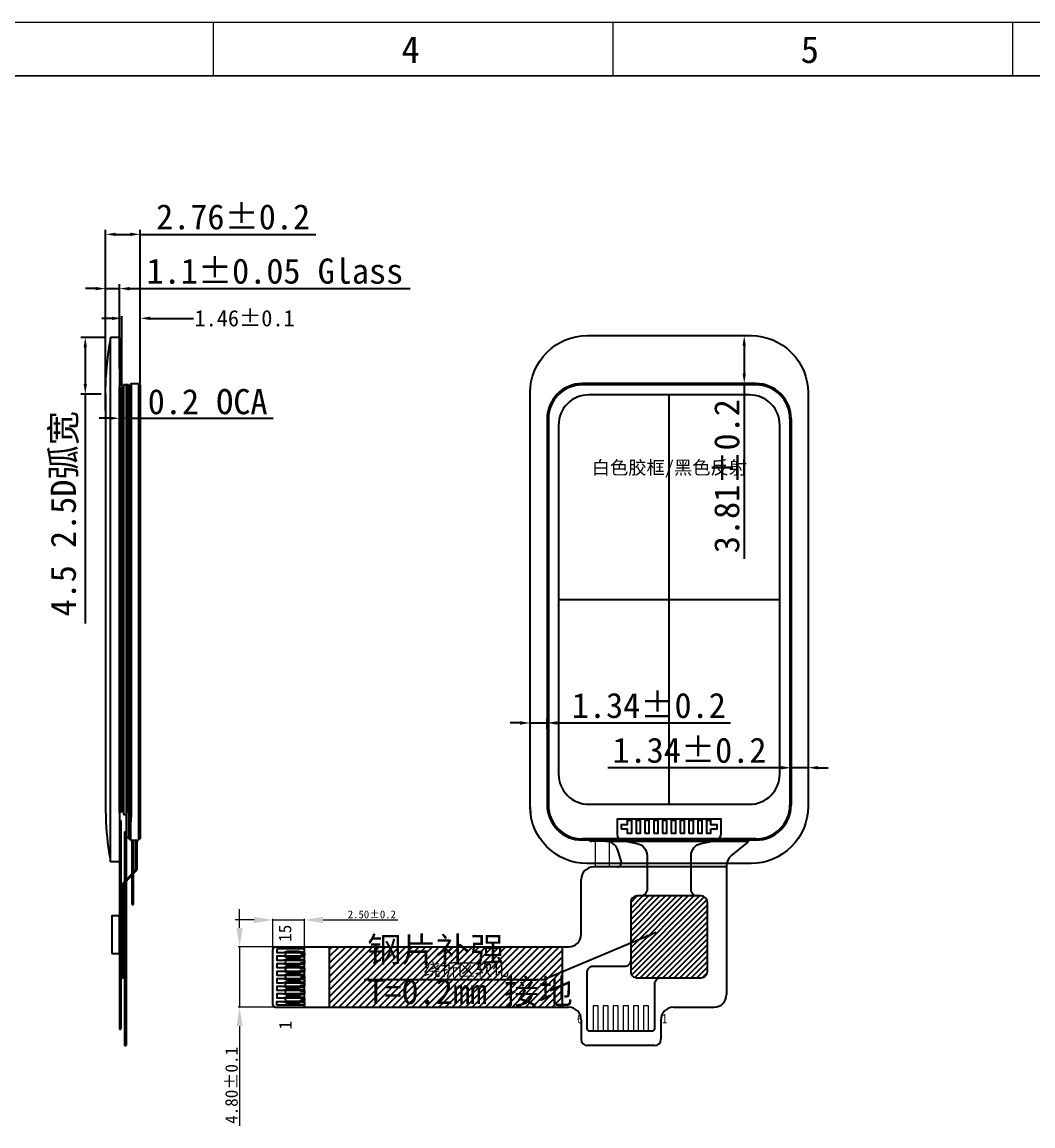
# Model space of a CAD drawing. Header units: inches. Extents: x 153 to 1143, y -4327 to -277.
# Drawn here: x 969.2 to 1049.5, y -364.8 to -277 of the extents above; entities that cross this region are included whole.
import ezdxf

# ---------------------------------------------------------------- set-up
doc = ezdxf.new("R2010")
doc.units = ezdxf.units.IN
doc.header["$MEASUREMENT"] = 0
for name, color, linetype, lineweight in [('BLU', 2, 'Continuous', 5), ('CoverLens', 6, 'Continuous', 13), ('图框', 7, 'Continuous', 25)]:
    doc.layers.add(name, color=color, linetype=linetype, lineweight=lineweight)
for name, color, linetype in [('COVER LENS', 6, 'Continuous'), ('dim', 4, 'Continuous'), ('din', 6, 'Continuous'), ('FPC', 50, 'Continuous')]:
    doc.layers.add(name, color=color, linetype=linetype)
doc.styles.add('RD', font='ROMAND.shx', dxfattribs={"width": 0.8})
doc.styles.get("Standard").update_dxf_attribs({"font": 'txt', "bigfont": 'gbcbig.shx'})
doc.styles.add('宋体', font='SimSun.ttf')
doc.dimstyles.new('ISO-25$0', dxfattribs={"dimscale": 0.5, "dimtxt": 2, "dimasz": 3, "dimexe": 0.2, "dimexo": 0.1, "dimgap": 0.2, "dimtad": 1, "dimzin": 1, "dimdsep": 46, "dimtxsty": 'Standard', "dimcen": 2.5, "dimclrd": 3, "dimclre": 3, "dimclrt": 3, "dimadec": 0, "dimazin": 0, "dimtfac": 1, "dimtmove": 0, "dimatfit": 0, "dimfxl": 0.8, "dimlwd": 13, "dimlwe": 13, "dimarcsym": 0})
doc.dimstyles.get("Standard").update_dxf_attribs({"dimtxt": 0.18, "dimasz": 0.18, "dimexe": 0.18, "dimexo": 0.0625, "dimgap": 0.09, "dimtad": 0, "dimtih": 1, "dimtoh": 1, "dimdec": 4, "dimzin": 0, "dimdsep": 46, "dimtxsty": 'Standard', "dimcen": 0.09, "dimadec": 0, "dimazin": 0, "dimtfac": 1, "dimtdec": 4, "dimtofl": 0, "dimtmove": 0, "dimatfit": 3, "dimfxl": 1, "dimtolj": 1, "dimtzin": 0, "dimarcsym": 0})
doc.dimstyles.new('YH', dxfattribs={"dimtxt": 1.2, "dimasz": 0.8, "dimexe": 0.35, "dimexo": 0.35, "dimgap": 0.3, "dimtad": 1, "dimzin": 9, "dimdsep": 46, "dimtxsty": '宋体', "dimcen": 0, "dimazin": 2, "dimtfac": 1, "dimtmove": 0, "dimatfit": 3, "dimfxl": 1, "dimarcsym": 0})
pattern_1 = [(45, (-342.711534, -1038.217596), (-0.01767766953, 0.01767766953), []), (45, (-342.693856, -1038.217596), (-0.01767766953, 0.01767766953), [0.0125, -0.00625])]

# ---------------------------------------------------------------- blocks, each defined once
blk = doc.blocks.new('*D48')
at = {"color": 3, "lineweight": -2, "transparency": 16777216}
for p, q in [((976.315, -300.576), (975.515, -300.576)), ((977.115, -305.949), (977.115, -300.396)), ((978.575, -305.8), (978.575, -300.396)), ((979.375, -300.576), (982.792, -300.576))]:
    blk.add_line(p, q, dxfattribs=at)
at = {"color": 3, "transparency": 16777216}
for points in [[(976.315, -300.443), (976.315, -300.709), (977.115, -300.576)], [(979.375, -300.443), (979.375, -300.709), (978.575, -300.576)]]:
    blk.add_solid(points, dxfattribs=at)
at = {"layer": 'Defpoints', "color": 0, "transparency": 16777216}
for p in [(978.575, -300.576), (977.115, -306.012), (978.575, -305.863)]:
    blk.add_point(p, dxfattribs=at)
at = {"color": 3, "transparency": 16777216, "insert": (986.865, -300.576), "char_height": 1.3, "attachment_point": 5, "style": '宋体'}
blk.add_mtext('\\A1;1.46%%P0.1', dxfattribs=at)
blk = doc.blocks.new('A$C45091238')
at = {"color": 0}
for p, q in [((6.9, 0.1), (-6.9, 0.1)), ((-9.7, -2.7), (-9.7, -33.4)), ((9.7, -2.7), (9.7, -33.4)), ((6.9, -36.2), (-6.9, -36.2))]:
    blk.add_line(p, q, dxfattribs=at)
at = {"color": 251}
blk.add_line((6.9, -36.1), (-6.9, -36.1), dxfattribs=at)
at = {"color": 0}
for centre, start, end in [((-6.9, -2.7), 90, 180), ((6.9, -2.7), 0, 90), ((-6.9, -33.4), 180, 270), ((6.9, -33.4), 270, 0)]:
    blk.add_arc(centre, 2.8, start, end, dxfattribs=at)
at = {"color": 251}
blk.add_arc((-6.9, -33.4), 2.7, 180, 270, dxfattribs=at)
at = {"layer": 'dim', "color": 251}
for p, q in [((6.9, 0), (-6.9, 0)), ((-9.6, -2.7), (-9.6, -33.4)), ((9.6, -2.7), (9.6, -33.4))]:
    blk.add_line(p, q, dxfattribs=at)
for centre, start, end in [((-6.9, -2.7), 90, 180), ((6.9, -2.7), 0, 90), ((6.9, -33.4), 270, 0)]:
    blk.add_arc(centre, 2.7, start, end, dxfattribs=at)
at = {"layer": '图框', "color": 0, "style": '宋体'}
blk.add_text('白色胶框/黑色反射', height=1.0657, dxfattribs=at).set_placement((-6.155, -7.113))
blk = doc.blocks.new('A$C6E5D1AD4')
at = {"layer": 'dim'}
h = blk.add_hatch(dxfattribs=at)
h.set_pattern_fill('ANSI33', color=0, scale=0.1, style=0)
h.set_pattern_definition(pattern_1)
h.paths.add_polyline_path([(0.295, -0.6), (0.345, -0.6), (0.345, -0.1), (0.295, -0.1)])
h = blk.add_hatch(dxfattribs=at)
h.set_pattern_fill('ANSI33', color=0, scale=0.1, style=0)
h.set_pattern_definition(pattern_1)
h.paths.add_polyline_path([(0.295, -36.2), (0.345, -36.2), (0.345, -35.7), (0.295, -35.7)])
at = {"color": 0}
for p, q in [((-0.295, 0), (-0.295, -34.295)), ((-0.295, 0), (0.295, 0)), ((0.295, 0), (0.295, -36.3)), ((0.345, -0.1), (0.345, -36.2)), ((0.445, -0.1), (0.445, -36.2)), ((-0.295, -34.295), (-0.345, -34.995)), ((-0.345, -34.995), (-0.345, -36.3)), ((-0.345, -36.3), (0.295, -36.3))]:
    blk.add_line(p, q, dxfattribs=at)
at = {"color": 5}
for p, q in [((-0.355, -0.05), (-0.355, -34.293)), ((-0.355, -34.293), (-0.405, -34.993)), ((-0.405, -34.993), (-0.405, -36.25)), ((-0.345, -36.25), (-0.405, -36.25))]:
    blk.add_line(p, q, dxfattribs=at)
at = {"layer": 'dim', "color": 5}
blk.add_line((-0.295, -0.05), (-0.355, -0.05), dxfattribs=at)
at = {"layer": 'dim', "color": 0}
for p, q in [((0.295, -0.1), (0.445, -0.1)), ((0.295, -0.6), (0.345, -0.6)), ((-0.418, -34.75), (-0.435, -34.992)), ((-0.435, -34.992), (-0.435, -36.25)), ((-0.418, -34.75), (-0.388, -34.75)), ((0.295, -35.7), (0.345, -35.7)), ((-0.405, -36.25), (-0.435, -36.25)), ((-0.22, -36.3), (-0.22, -41.43)), ((-0.09, -41.43), (-0.09, -36.3)), ((0.295, -36.2), (0.445, -36.2)), ((-0.22, -41.43), (-0.09, -41.43))]:
    blk.add_line(p, q, dxfattribs=at)
blk = doc.blocks.new('*D38')
at = {"layer": 'Defpoints', "color": 0, "transparency": 16777216}
for p in [(986.466, -350.546), (990.594, -350.546), (990.594, -355.346)]:
    blk.add_point(p, dxfattribs=at)
at = {"layer": 'dim', "color": 3, "lineweight": 13, "transparency": 16777216}
for p, q in [((986.466, -349.046), (986.466, -347.546)), ((990.544, -350.546), (986.366, -350.546)), ((986.466, -350.546), (986.466, -355.346)), ((990.544, -355.346), (986.366, -355.346)), ((986.466, -356.846), (986.466, -364.786))]:
    blk.add_line(p, q, dxfattribs=at)
at = {"layer": 'dim', "color": 3, "transparency": 16777216}
for points in [[(986.216, -349.046), (986.716, -349.046), (986.466, -350.546)], [(986.216, -356.846), (986.716, -356.846), (986.466, -355.346)]]:
    blk.add_solid(points, dxfattribs=at)
at = {"layer": 'dim', "color": 3, "transparency": 16777216, "insert": (985.827, -361.566), "char_height": 1, "attachment_point": 5, "rotation": 90, "style": '宋体'}
blk.add_mtext('4.80%%P0.1', dxfattribs=at)
blk = doc.blocks.new('*D39')
at = {"layer": 'Defpoints', "color": 0, "transparency": 16777216}
for p in [(991.617, -348.408), (989.117, -350.746), (991.617, -350.696)]:
    blk.add_point(p, dxfattribs=at)
at = {"layer": 'dim', "color": 3, "lineweight": 13, "transparency": 16777216}
for p, q in [((987.617, -348.408), (986.117, -348.408)), ((989.117, -350.696), (989.117, -348.308)), ((989.117, -348.408), (991.617, -348.408)), ((991.617, -350.646), (991.617, -348.308)), ((993.117, -348.408), (999.042, -348.408))]:
    blk.add_line(p, q, dxfattribs=at)
at = {"layer": 'dim', "color": 3, "transparency": 16777216}
for points in [[(987.617, -348.158), (987.617, -348.658), (989.117, -348.408)], [(993.117, -348.158), (993.117, -348.658), (991.617, -348.408)]]:
    blk.add_solid(points, dxfattribs=at)
at = {"layer": 'dim', "color": 3, "transparency": 16777216, "insert": (996.982, -347.971), "char_height": 1, "attachment_point": 5, "style": '宋体'}
blk.add_mtext('{\\H0.625x;2.50%%P0.2}', dxfattribs=at)
blk = doc.blocks.new('*D63')
at = {"layer": 'Defpoints', "color": 0, "transparency": 16777216}
for p in [(976.915, -298.214), (976.915, -304.939), (975.815, -308.27)]:
    blk.add_point(p, dxfattribs=at)
at = {"layer": 'dim', "color": 0, "lineweight": -2, "transparency": 16777216}
for p, q in [((975.015, -298.214), (974.215, -298.214)), ((975.815, -307.92), (975.815, -297.864)), ((975.815, -298.214), (976.915, -298.214)), ((976.915, -304.589), (976.915, -297.864)), ((977.715, -298.214), (1000.031, -298.214))]:
    blk.add_line(p, q, dxfattribs=at)
at = {"layer": 'dim', "color": 0, "transparency": 16777216}
for points in [[(975.015, -298.08), (975.015, -298.347), (975.815, -298.214)], [(977.715, -298.08), (977.715, -298.347), (976.915, -298.214)]]:
    blk.add_solid(points, dxfattribs=at)
at = {"layer": 'dim', "color": 0, "transparency": 16777216, "insert": (989.273, -296.835), "char_height": 2, "attachment_point": 5, "style": '宋体'}
blk.add_mtext('1.1%%P0.05 Glass', dxfattribs=at)
blk = doc.blocks.new('*D64')
at = {"layer": 'Defpoints', "color": 0, "transparency": 16777216}
for p in [(976.215, -302.092), (974.197, -306.594), (975.815, -306.594)]:
    blk.add_point(p, dxfattribs=at)
at = {"layer": 'dim', "color": 0, "lineweight": -2, "transparency": 16777216}
for p, q in [((975.865, -302.092), (973.847, -302.092)), ((974.197, -302.892), (974.197, -305.794)), ((975.465, -306.594), (973.847, -306.594)), ((974.197, -306.594), (974.197, -324.832))]:
    blk.add_line(p, q, dxfattribs=at)
at = {"layer": 'dim', "color": 0, "transparency": 16777216}
for points in [[(974.064, -302.892), (974.33, -302.892), (974.197, -302.092)], [(974.064, -305.794), (974.33, -305.794), (974.197, -306.594)]]:
    blk.add_solid(points, dxfattribs=at)
at = {"layer": 'dim', "color": 0, "transparency": 16777216, "insert": (972.579, -316.113), "char_height": 2, "attachment_point": 5, "rotation": 90, "style": '宋体'}
blk.add_mtext('4.5 2.5D弧宽', dxfattribs=at)
blk = doc.blocks.new('*D65')
at = {"layer": 'Defpoints', "color": 0, "transparency": 16777216}
for p in [(977.115, -308.52), (976.915, -309.738), (977.115, -309.738)]:
    blk.add_point(p, dxfattribs=at)
at = {"layer": 'dim', "color": 0, "lineweight": -2, "transparency": 16777216}
for p, q in [((976.115, -308.52), (975.315, -308.52)), ((976.915, -309.388), (976.915, -308.17)), ((976.915, -308.52), (977.115, -308.52)), ((977.115, -309.388), (977.115, -308.17)), ((977.915, -308.52), (989.136, -308.52))]:
    blk.add_line(p, q, dxfattribs=at)
at = {"layer": 'dim', "color": 0, "transparency": 16777216}
for points in [[(976.115, -308.387), (976.115, -308.654), (976.915, -308.52)], [(977.915, -308.387), (977.915, -308.654), (977.115, -308.52)]]:
    blk.add_solid(points, dxfattribs=at)
at = {"layer": 'dim', "color": 0, "transparency": 16777216, "insert": (983.926, -307.215), "char_height": 2, "attachment_point": 5, "style": '宋体'}
blk.add_mtext('0.2 OCA', dxfattribs=at)
blk = doc.blocks.new('*D66')
at = {"layer": 'Defpoints', "color": 0, "transparency": 16777216}
for p in [(978.575, -293.898), (975.815, -308.27), (978.575, -308.164)]:
    blk.add_point(p, dxfattribs=at)
at = {"layer": 'dim', "color": 0, "lineweight": -2, "transparency": 16777216}
for p, q in [((975.815, -307.92), (975.815, -293.548)), ((976.615, -293.898), (977.775, -293.898)), ((978.575, -307.814), (978.575, -293.548)), ((978.575, -293.898), (992.523, -293.898))]:
    blk.add_line(p, q, dxfattribs=at)
at = {"layer": 'dim', "color": 0, "transparency": 16777216}
for points in [[(976.615, -293.764), (976.615, -294.031), (975.815, -293.898)], [(977.775, -293.764), (977.775, -294.031), (978.575, -293.898)]]:
    blk.add_solid(points, dxfattribs=at)
at = {"layer": 'dim', "color": 0, "transparency": 16777216, "insert": (985.949, -292.52), "char_height": 2, "attachment_point": 5, "style": '宋体'}
blk.add_mtext('2.76%%P0.2', dxfattribs=at)
blk = doc.blocks.new('*D70')
at = {"layer": 'Defpoints', "color": 0, "transparency": 16777216}
for p in [(1024.227, -301.953), (1024.227, -305.763), (1026.588, -305.763)]:
    blk.add_point(p, dxfattribs=at)
at = {"layer": 'dim', "color": 0, "lineweight": -2, "transparency": 16777216}
for p, q in [((1024.577, -301.953), (1026.938, -301.953)), ((1026.588, -302.753), (1026.588, -304.963)), ((1024.577, -305.763), (1026.938, -305.763)), ((1026.588, -305.763), (1026.588, -319.688))]:
    blk.add_line(p, q, dxfattribs=at)
at = {"layer": 'dim', "color": 0, "transparency": 16777216}
for points in [[(1026.455, -302.753), (1026.721, -302.753), (1026.588, -301.953)], [(1026.455, -304.963), (1026.721, -304.963), (1026.588, -305.763)]]:
    blk.add_solid(points, dxfattribs=at)
at = {"layer": 'dim', "color": 0, "transparency": 16777216, "insert": (1025.21, -313.125), "char_height": 2, "attachment_point": 5, "rotation": 90, "style": '宋体'}
blk.add_mtext('3.81%%P0.2', dxfattribs=at)
blk = doc.blocks.new('*D71')
at = {"layer": 'Defpoints', "color": 0, "transparency": 16777216}
for p in [(1010.917, -332.746), (1010.917, -333.582), (1009.573, -339.592)]:
    blk.add_point(p, dxfattribs=at)
at = {"layer": 'dim', "color": 0, "lineweight": -2, "transparency": 16777216}
for p, q in [((1009.573, -339.242), (1009.573, -332.396)), ((1010.917, -333.232), (1010.917, -332.396)), ((1008.773, -332.746), (1007.973, -332.746)), ((1009.573, -332.746), (1010.917, -332.746)), ((1011.717, -332.746), (1025.486, -332.746))]:
    blk.add_line(p, q, dxfattribs=at)
at = {"layer": 'dim', "color": 0, "transparency": 16777216}
for points in [[(1008.773, -332.613), (1008.773, -332.88), (1009.573, -332.746)], [(1011.717, -332.613), (1011.717, -332.88), (1010.917, -332.746)]]:
    blk.add_solid(points, dxfattribs=at)
at = {"layer": 'dim', "color": 0, "transparency": 16777216, "insert": (1019.002, -331.368), "char_height": 2, "attachment_point": 5, "style": '宋体'}
blk.add_mtext('1.34%%P0.2', dxfattribs=at)
blk = doc.blocks.new('*D72')
at = {"layer": 'Defpoints', "color": 0, "transparency": 16777216}
for p in [(1030.317, -334.9), (1031.659, -334.9), (1030.317, -336.307)]:
    blk.add_point(p, dxfattribs=at)
at = {"layer": 'dim', "color": 0, "lineweight": -2, "transparency": 16777216}
for p, q in [((1030.317, -335.25), (1030.317, -336.657)), ((1031.659, -335.25), (1031.659, -336.657)), ((1029.517, -336.307), (1015.749, -336.307)), ((1031.659, -336.307), (1030.317, -336.307)), ((1032.459, -336.307), (1033.259, -336.307))]:
    blk.add_line(p, q, dxfattribs=at)
at = {"layer": 'dim', "color": 0, "transparency": 16777216}
for points in [[(1029.517, -336.174), (1029.517, -336.44), (1030.317, -336.307)], [(1032.459, -336.174), (1032.459, -336.44), (1031.659, -336.307)]]:
    blk.add_solid(points, dxfattribs=at)
at = {"layer": 'dim', "color": 0, "transparency": 16777216, "insert": (1022.233, -334.929), "char_height": 2, "attachment_point": 5, "style": '宋体'}
blk.add_mtext('1.34%%P0.2', dxfattribs=at)

msp = doc.modelspace()

# ---------------------------------------------------------------- hatches: boundary and pattern name
at = {"layer": 'din'}
h = msp.add_hatch(dxfattribs=at)
h.set_pattern_fill('ANSI31', color=30, scale=3, style=0)
h.set_pattern_definition([(45, (742.67206, 2.32987), (-0.26516504, 0.26516504), [])])
h.paths.add_polyline_path([(993.617, -350.546), (993.617, -355.346), (1012.109, -355.346), (1012.109, -350.546)])
h.paths.add_polyline_path([(1000.635, -351.608), (1008.152, -351.608), (1008.152, -353.426), (1000.635, -353.426)], flags=24)
at = {"layer": 'FPC'}
h = msp.add_hatch(dxfattribs=at)
h.set_pattern_fill('ANSI31', color=256, scale=0.1, style=0)
h.set_pattern_definition([(45, (1501.40204, 4018.52954), (-0.224506403, 0.224506403), [])])
edge = h.paths.add_edge_path()
edge.add_line((1017.56, -347.004), (1017.56, -352.504))
edge.add_arc((1018.06, -352.504), 0.5, 180, 270)
edge.add_line((1018.06, -353.004), (1023.16, -353.004))
edge.add_arc((1023.16, -352.504), 0.5, 270, 360)
edge.add_line((1023.66, -352.504), (1023.66, -347.004))
edge.add_arc((1023.16, -347.004), 0.5, 0, 90)
edge.add_line((1023.16, -346.504), (1018.06, -346.504))
edge.add_arc((1018.06, -347.004), 0.5, 90, 180)

# ---------------------------------------------------------------- linework, layer by layer
at = {"lineweight": 0}
for p, q in [((874.229, -277.021), (1143.262, -277.021)), ((984.405, -281.3), (984.405, -277.021)), ((1016.176, -281.3), (1016.176, -277.021)), ((1016.176, -279.724), (1016.176, -277.021)), ((1047.948, -281.3), (1047.948, -277.021)), ((1016.176, -281.157), (1016.176, -279.724)), ((878.508, -281.3), (1138.983, -281.3)), ((1138.983, -281.3), (878.508, -281.3))]:
    msp.add_line(p, q, dxfattribs=at)
at = {"color": 2}
for p, q in [((976.915, -339.864), (976.915, -306.012)), ((977.115, -339.864), (977.115, -306.012)), ((977.115, -306.012), (977.245, -306.012)), ((977.645, -339.864), (977.645, -306.012)), ((977.645, -306.012), (977.775, -306.012))]:
    msp.add_line(p, q, dxfattribs=at)
at = {"color": 6}
for p, q in [((977.645, -305.862), (977.245, -305.862)), ((977.245, -305.862), (977.245, -340.014)), ((977.445, -305.862), (977.445, -341.844)), ((977.645, -306.012), (977.645, -305.862)), ((977.645, -336.808), (977.645, -341.844)), ((977.245, -340.014), (977.445, -340.014)), ((977.445, -341.844), (977.645, -341.844))]:
    msp.add_line(p, q, dxfattribs=at)
for p, q in [((1020.617, -339.214), (1020.617, -306.662)), ((1020.621, -339.214), (1020.621, -306.662)), ((1011.819, -322.938), (1029.408, -322.938)), ((1011.823, -322.938), (1029.412, -322.938)), ((978.18, -342.044), (978.18, -344.444)), ((978.305, -342.044), (978.305, -344.444)), ((978.18, -344.444), (977.195, -345.491)), ((977.32, -345.491), (978.305, -344.444)), ((977.195, -345.491), (977.195, -347.441)), ((977.32, -345.491), (977.32, -347.441)), ((977.32, -347.441), (977.32, -345.491)), ((977.195, -347.441), (977.32, -347.441))]:
    msp.add_line(p, q)
at = {"layer": 'BLU', "color": 0, "lineweight": 5}
for p, q in [((1014.774, -344.135), (1014.774, -342.063)), ((1015.873, -344.135), (1015.873, -342.063))]:
    msp.add_line(p, q, dxfattribs=at)
for centre, radius, start, end in [((1014.274, -344.135), 0.5, 353.29554, 360), ((1016.487, -343.952), 0.64, 196.63596, 202.17571)]:
    msp.add_arc(centre, radius, start, end, dxfattribs=at)
at = {"layer": 'COVER LENS'}
for p, q in [((976.915, -302.092), (976.215, -302.092)), ((976.215, -343.784), (976.215, -302.092)), ((976.915, -302.092), (976.915, -343.784)), ((975.815, -306.566), (975.815, -339.309)), ((976.915, -343.784), (976.215, -343.784))]:
    msp.add_line(p, q, dxfattribs=at)
at = {"layer": 'COVER LENS', "color": 0}
msp.add_lwpolyline([(1011.823, -309.062), (1011.823, -336.814, 0.414214), (1014.223, -339.214), (1027.012, -339.214, 0.414214), (1029.412, -336.814), (1029.412, -309.062, 0.414214), (1027.012, -306.662), (1014.223, -306.662, 0.414214)], format="xyb", close=True, dxfattribs=at)
at = {"layer": 'COVER LENS'}
for centre, start, end in [((998.572, -306.347), 169.22204, 177.18269), ((998.572, -339.528), 182.81731, 190.77796)]:
    msp.add_arc(centre, 22.758, start, end, dxfattribs=at)
for points, start_tangent, end_tangent in [([(975.815, -306.566), (975.815, -306.404), (975.816, -306.247), (975.817, -306.085), (975.82, -305.911), (975.823, -305.731), (975.828, -305.554), (975.834, -305.386), (975.841, -305.229)], (0.000359, 1), (0.048358, 0.99883)), ([(975.815, -339.309), (975.815, -339.471), (975.816, -339.628), (975.817, -339.79), (975.82, -339.964), (975.823, -340.144), (975.828, -340.321), (975.834, -340.49), (975.841, -340.646)], (0.000359, -1), (0.048358, -0.99883))]:
    msp.add_spline(points, degree=3, dxfattribs=dict(at, start_tangent=start_tangent, end_tangent=end_tangent))
at = {"layer": 'CoverLens', "lineweight": -3}
msp.add_lwpolyline([(1014.099, -301.953), (1027.129, -301.953, -0.414214), (1031.659, -306.483), (1031.659, -339.393, -0.414214), (1027.129, -343.923), (1014.099, -343.923, -0.414214), (1009.569, -339.393), (1009.569, -306.483, -0.414214)], format="xyb", close=True, dxfattribs=at)
at = {"layer": 'CoverLens', "lineweight": -3, "start_tangent": (-0.171189, 0.985238), "end_tangent": (-0.068709, 0.997637)}
msp.add_spline([(1009.653, -340.207), (1009.586, -339.438)], degree=3, dxfattribs=at)
at = {"layer": 'din', "color": 30}
for p, q in [((977.32, -341.394), (977.32, -358.396)), ((977.32, -341.394), (977.445, -341.394)), ((977.445, -341.394), (977.445, -358.396)), ((1015.571, -342.144), (1014.472, -342.144)), ((1015.557, -342.144), (1026.932, -342.144)), ((1016.521, -342.827), (1016.794, -343.814)), ((1025.554, -343.309), (1026.807, -342.294)), ((1016.505, -344.194), (1014.623, -344.194)), ((1025.183, -344.194), (1016.242, -344.194)), ((1025.183, -344.086), (1025.183, -354.346)), ((1013.623, -349.546), (1013.623, -345.194)), ((989.117, -355.146), (989.117, -350.746)), ((989.317, -350.546), (1012.623, -350.546)), ((1012.109, -350.546), (1012.109, -355.346)), ((1012.109, -350.546), (1012.109, -355.346)), ((989.317, -355.346), (1012.623, -355.346)), ((1020.967, -355.346), (1024.183, -355.346)), ((1013.623, -356.346), (1013.623, -357.896)), ((1019.967, -356.346), (1019.967, -357.896)), ((977.32, -358.396), (977.445, -358.396)), ((1019.467, -358.396), (1014.123, -358.396)), ((1019.267, -358.396), (1014.817, -358.396))]:
    msp.add_line(p, q, dxfattribs=at)
for points in [[(989.417, -350.696), (989.417, -350.996), (989.916, -350.996, 0.098491), (990.031, -350.973), (990.162, -350.919, -0.098491), (990.277, -350.896), (991.185, -350.896, -0.080612), (991.248, -350.906), (991.336, -350.936, 0.080612), (991.4, -350.946), (991.617, -350.946), (991.617, -350.696)], [(990.188, -351.267), (990.117, -351.196), (990.117, -351.096), (990.188, -351.025, -0.198912), (990.259, -350.996), (991.169, -350.996, -0.080612), (991.263, -351.011), (991.321, -351.03, 0.080612), (991.416, -351.046), (991.617, -351.046), (991.617, -351.246), (991.416, -351.246, 0.080612), (991.321, -351.261), (991.263, -351.28, -0.080612), (991.169, -351.296), (990.259, -351.296, -0.198912)], [(991.352, -351.351), (991.248, -351.386, -0.080612), (991.185, -351.396), (990.277, -351.396, -0.098491), (990.162, -351.373), (990.031, -351.319, 0.098491), (989.916, -351.296), (989.417, -351.296), (989.417, -351.596), (989.916, -351.596, 0.098491), (990.031, -351.573), (990.162, -351.519, -0.098491), (990.277, -351.496), (991.185, -351.496, -0.080612), (991.248, -351.506), (991.352, -351.541, 0.080612), (991.383, -351.546), (991.617, -351.546), (991.617, -351.346), (991.383, -351.346, 0.080612)], [(991.352, -351.951), (991.248, -351.986, -0.080612), (991.185, -351.996), (990.277, -351.996, -0.098491), (990.162, -351.973), (990.031, -351.919, 0.098491), (989.916, -351.896), (989.417, -351.896), (989.417, -352.196), (989.916, -352.196, 0.098491), (990.031, -352.173), (990.162, -352.119, -0.098491), (990.277, -352.096), (991.185, -352.096, -0.080612), (991.248, -352.106), (991.352, -352.141, 0.080612), (991.383, -352.146), (991.617, -352.146), (991.617, -351.946), (991.383, -351.946, 0.080612)], [(990.188, -351.867), (990.117, -351.796), (990.117, -351.696), (990.188, -351.625, -0.198912), (990.259, -351.596), (991.169, -351.596, -0.080612), (991.263, -351.611), (991.321, -351.63, 0.080612), (991.416, -351.646), (991.617, -351.646), (991.617, -351.846), (991.416, -351.846, 0.080612), (991.321, -351.861), (991.263, -351.88, -0.080612), (991.169, -351.896), (990.259, -351.896, -0.198912)], [(991.352, -352.551), (991.248, -352.586, -0.080612), (991.185, -352.596), (990.277, -352.596, -0.098491), (990.162, -352.573), (990.031, -352.519, 0.098491), (989.916, -352.496), (989.417, -352.496), (989.417, -352.796), (989.916, -352.796, 0.098491), (990.031, -352.773), (990.162, -352.719, -0.098491), (990.277, -352.696), (991.185, -352.696, -0.080612), (991.248, -352.706), (991.352, -352.741, 0.080612), (991.383, -352.746), (991.617, -352.746), (991.617, -352.546), (991.383, -352.546, 0.080612)], [(990.188, -352.467), (990.117, -352.396), (990.117, -352.296), (990.188, -352.225, -0.198912), (990.259, -352.196), (991.169, -352.196, -0.080612), (991.263, -352.211), (991.321, -352.23, 0.080612), (991.416, -352.246), (991.617, -352.246), (991.617, -352.446), (991.416, -352.446, 0.080612), (991.321, -352.461), (991.263, -352.48, -0.080612), (991.169, -352.496), (990.259, -352.496, -0.198912)], [(990.188, -353.067), (990.117, -352.996), (990.117, -352.896), (990.188, -352.825, -0.198912), (990.259, -352.796), (991.169, -352.796, -0.080612), (991.263, -352.811), (991.321, -352.83, 0.080612), (991.416, -352.846), (991.617, -352.846), (991.617, -353.046), (991.416, -353.046, 0.080612), (991.321, -353.061), (991.263, -353.08, -0.080612), (991.169, -353.096), (990.259, -353.096, -0.198912)], [(991.352, -353.751), (991.248, -353.786, -0.080612), (991.185, -353.796), (990.277, -353.796, -0.098491), (990.162, -353.773), (990.031, -353.719, 0.098491), (989.916, -353.696), (989.417, -353.696), (989.417, -353.996), (989.916, -353.996, 0.098491), (990.031, -353.973), (990.162, -353.919, -0.098491), (990.277, -353.896), (991.185, -353.896, -0.080612), (991.248, -353.906), (991.352, -353.941, 0.080612), (991.383, -353.946), (991.617, -353.946), (991.617, -353.746), (991.383, -353.746, 0.080612)], [(991.352, -354.351), (991.248, -354.386, -0.080612), (991.185, -354.396), (990.277, -354.396, -0.098491), (990.162, -354.373), (990.031, -354.319, 0.098491), (989.916, -354.296), (989.417, -354.296), (989.417, -354.596), (989.916, -354.596, 0.098491), (990.031, -354.573), (990.162, -354.519, -0.098491), (990.277, -354.496), (991.185, -354.496, -0.080612), (991.248, -354.506), (991.352, -354.541, 0.080612), (991.383, -354.546), (991.617, -354.546), (991.617, -354.346), (991.383, -354.346, 0.080612)], [(989.417, -355.196), (989.417, -354.896), (989.916, -354.896, -0.098491), (990.031, -354.919), (990.162, -354.973, 0.098491), (990.277, -354.996), (991.185, -354.996, 0.080612), (991.248, -354.986), (991.336, -354.956, -0.080612), (991.4, -354.946), (991.617, -354.946), (991.617, -355.196)], [(990.188, -354.867), (990.117, -354.796), (990.117, -354.696), (990.188, -354.625, -0.198912), (990.259, -354.596), (991.169, -354.596, -0.080612), (991.263, -354.611), (991.321, -354.63, 0.080612), (991.416, -354.646), (991.617, -354.646), (991.617, -354.846), (991.416, -354.846, 0.080612), (991.321, -354.861), (991.263, -354.88, -0.080612), (991.169, -354.896), (990.259, -354.896, -0.198912)]]:
    msp.add_lwpolyline(points, format="xyb", close=True, dxfattribs=at)
for points in [[(991.617, -355.346), (991.617, -350.546)], [(993.617, -355.346), (993.617, -350.546)]]:
    msp.add_lwpolyline(points, dxfattribs=at)
for points in [[(991.617, -353.146), (991.383, -353.146, 0.080612), (991.352, -353.151), (991.248, -353.186, -0.080612), (991.185, -353.196), (990.277, -353.196, -0.098491), (990.162, -353.173), (990.031, -353.119, 0.098491), (989.916, -353.096), (989.417, -353.096), (989.417, -353.396), (989.916, -353.396, 0.098491), (990.031, -353.373), (990.162, -353.319, -0.098491), (990.277, -353.296), (991.185, -353.296, -0.080612), (991.248, -353.306), (991.352, -353.341, 0.080612), (991.383, -353.346), (991.617, -353.346), (991.617, -353.146), (991.617, -353.346)], [(991.617, -353.646), (991.416, -353.646, 0.080612), (991.321, -353.661), (991.263, -353.68, -0.080612), (991.169, -353.696), (990.259, -353.696, -0.198912), (990.188, -353.667), (990.117, -353.596), (990.117, -353.496), (990.188, -353.425, -0.198912), (990.259, -353.396), (991.169, -353.396, -0.080612), (991.263, -353.411), (991.321, -353.43, 0.080612), (991.416, -353.446), (991.617, -353.446), (991.617, -353.646), (991.617, -353.446)], [(991.617, -354.246), (991.416, -354.246, 0.080612), (991.321, -354.261), (991.263, -354.28, -0.080612), (991.169, -354.296), (990.259, -354.296, -0.198912), (990.188, -354.267), (990.117, -354.196), (990.117, -354.096), (990.188, -354.025, -0.198912), (990.259, -353.996), (991.169, -353.996, -0.080612), (991.263, -354.011), (991.321, -354.03, 0.080612), (991.416, -354.046), (991.617, -354.046), (991.617, -354.246), (991.617, -354.046)]]:
    msp.add_lwpolyline(points, format="xyb", dxfattribs=at)
for centre, radius, start, end in [((1014.472, -341.844), 0.3, 221.81031, 270), ((1015.571, -343.144), 1, 15.47059, 90), ((1026.492, -341.905), 0.5, 309.00551, 341.64422), ((1016.505, -343.894), 0.3, 270, 15.47059), ((1026.183, -344.086), 1, 129.00551, 180), ((1014.623, -345.194), 1, 90, 180), ((1012.623, -349.546), 1, 270, 0), ((989.317, -350.746), 0.2, 90, 180), ((1024.183, -354.346), 1, 270, 0), ((989.317, -355.146), 0.2, 180, 270), ((1012.623, -356.346), 1, 0, 90), ((1020.967, -356.346), 1, 90, 180), ((1014.123, -357.896), 0.5, 180, 270), ((1019.467, -357.896), 0.5, 270, 360)]:
    msp.add_arc(centre, radius, start, end, dxfattribs=at)
at = {"layer": 'FPC'}
for p, q in [((976.915, -340.511), (977.015, -340.511)), ((976.915, -340.511), (976.915, -357.096)), ((977.015, -340.511), (977.015, -357.096)), ((976.915, -357.096), (977.015, -357.096))]:
    msp.add_line(p, q, dxfattribs=at)
for points in [[(1016.894, -342.093), (1018.055, -342.325, -0.357628), (1018.86, -343.305), (1018.86, -346.004, -0.414214), (1018.36, -346.504), (1018.06, -346.504, 0.414214), (1017.56, -347.004), (1017.56, -351.609, -0.414214), (1017.06, -352.109), (1014.575, -352.109, 0.414214), (1014.075, -352.609), (1014.075, -357.038, 0.414214), (1014.275, -357.238), (1019.275, -357.238, 0.414214), (1019.475, -357.038), (1019.475, -353.504, -0.414214), (1019.975, -353.004), (1023.16, -353.004, 0.414214), (1023.66, -352.504), (1023.66, -347.004, 0.414214), (1023.16, -346.504), (1022.86, -346.504, -0.414214), (1022.36, -346.004), (1022.36, -343.303, -0.357628), (1023.164, -342.323), (1024.34, -342.088, 0.357628), (1024.742, -341.597), (1024.742, -340.408), (1016.492, -340.408), (1016.492, -341.603, 0.357628)], [(1017.56, -347.004), (1017.56, -352.504, 0.414214), (1018.06, -353.004), (1023.16, -353.004, 0.414214), (1023.66, -352.504), (1023.66, -347.004, 0.414214), (1023.16, -346.504), (1018.06, -346.504, 0.414214)]]:
    msp.add_lwpolyline(points, format="xyb", close=True, dxfattribs=at)
for points in [[(1016.792, -341.158), (1017.292, -341.158), (1017.292, -341.508), (1017.642, -341.508), (1017.642, -340.508), (1017.292, -340.508), (1017.292, -340.858), (1016.792, -340.858)], [(1017.992, -341.508), (1018.342, -341.508), (1018.342, -340.508), (1017.992, -340.508)], [(1018.692, -341.508), (1019.042, -341.508), (1019.042, -340.508), (1018.692, -340.508)], [(1019.392, -341.508), (1019.742, -341.508), (1019.742, -340.508), (1019.392, -340.508)], [(1020.092, -341.508), (1020.442, -341.508), (1020.442, -340.508), (1020.092, -340.508)], [(1020.792, -341.508), (1021.142, -341.508), (1021.142, -340.508), (1020.792, -340.508)], [(1021.492, -341.508), (1021.842, -341.508), (1021.842, -340.508), (1021.492, -340.508)], [(1022.192, -341.508), (1022.542, -341.508), (1022.542, -340.508), (1022.192, -340.508)], [(1022.892, -341.508), (1023.242, -341.508), (1023.242, -340.508), (1022.892, -340.508)], [(1023.942, -341.158), (1024.442, -341.158), (1024.442, -340.858), (1023.942, -340.858), (1023.942, -340.508), (1023.592, -340.508), (1023.592, -341.508), (1023.942, -341.508)], [(977.015, -353.004), (977.215, -353.004), (977.215, -346.504), (977.015, -346.504)], [(976.315, -351.069), (976.915, -351.069), (976.915, -348.069), (976.315, -348.069)]]:
    msp.add_lwpolyline(points, close=True, dxfattribs=at)
at = {"layer": 'FPC', "lineweight": 5}
for points in [[(1014.975, -355.238), (1014.575, -355.238), (1014.575, -357.238), (1014.975, -357.238)], [(1015.775, -355.238), (1015.375, -355.238), (1015.375, -357.238), (1015.775, -357.238)], [(1016.575, -355.238), (1016.175, -355.238), (1016.175, -357.238), (1016.575, -357.238)], [(1017.375, -355.238), (1016.975, -355.238), (1016.975, -357.238), (1017.375, -357.238)], [(1018.175, -355.238), (1017.775, -355.238), (1017.775, -357.238), (1018.175, -357.238)], [(1018.975, -355.238), (1018.575, -355.238), (1018.575, -357.238), (1018.975, -357.238)]]:
    msp.add_lwpolyline(points, close=True, dxfattribs=at)

# ---------------------------------------------------------------- block references
for name, p in [('A$C6E5D1AD4', (978.13, -305.763)), ('A$C45091238', (1020.617, -305.863))]:
    msp.add_blockref(name, p)

# ---------------------------------------------------------------- texts
at = {"lineweight": 0, "style": '宋体'}
for s, p in [('4', (999.338, -280.274)), ('5', (1031.079, -280.274))]:
    msp.add_text(s, height=2.139, dxfattribs=at).set_placement(p)
at = {"char_height": 1, "width": 16.39202, "attachment_point": 7, "rotation": 90, "style": '宋体'}
for s, insert in [('{\\C1;15}', (990.594, -350.151)), ('{\\C1;1}', (990.594, -357.115))]:
    msp.add_mtext(s, dxfattribs=dict(at, insert=insert))
at = {"insert": (1007.902, -351.858), "char_height": 1, "width": 12.40901, "attachment_point": 3}
msp.add_mtext('{\\fSimSun|b0|i0|c134|p2;绕折区软化}', dxfattribs=at)
at = {"color": 21, "char_height": 0.75, "width": 0.59498, "attachment_point": 1, "style": 'RD'}
for s, insert in [('{\\fSimSun|b0|i0|c134|p2;\\C0;6}', (1013.304, -355.877)), ('{\\fSimSun|b0|i0|c134|p2;\\C0;1}', (1020.059, -355.877))]:
    msp.add_mtext(s, dxfattribs=dict(at, insert=insert))
at = {"layer": 'dim', "insert": (996.62, -349.761), "char_height": 2, "width": 17.126, "attachment_point": 1}
msp.add_mtext('{\\fSimSun|b0|i0|c134|p2;钢片补强T=0.2mm 接地}', dxfattribs=at)

# ---------------------------------------------------------------- dimensions: what is measured, and where the dimension line sits
dim = msp.add_linear_dim(base=(978.575, -300.576), p1=(977.115, -306.012), p2=(978.575, -305.863), text='<>%%P0.1', dimstyle='Standard', override={"dimtxt": 1.3, "dimasz": 0.8, "dimtih": 0, "dimtoh": 0, "dimdec": 2, "dimrnd": 0.005, "dimtxsty": '宋体', "dimclrd": 3, "dimclre": 3, "dimclrt": 3, "dimtdec": 2, "dimfxl": 0.2, "dimarcsym": 1})
dim.commit()
dim.dimension.update_dxf_attribs({"geometry": '*D48', "text_midpoint": (986.865, -300.576), "dimtype": 160})
at = {"layer": 'dim'}
for base, p1, p2, text, override, picture, middle in [((978.575, -293.898), (975.815, -308.27), (978.575, -308.164), '<>%%P0.2', {"dimtxt": 2, "dimarcsym": 1}, '*D66', (985.949, -292.52)), ((976.915, -298.214), (975.815, -308.27), (976.915, -304.939), '<>%%P0.05 Glass', {"dimtxt": 2}, '*D63', (989.273, -296.835)), ((977.115, -308.52), (976.915, -309.738), (977.115, -309.738), '<> OCA', {"dimtxt": 2, "dimarcsym": 1}, '*D65', (983.926, -307.215)), ((1010.917, -332.746), (1009.573, -339.592), (1010.917, -333.582), '<>%%P0.2', {"dimtxt": 2, "dimarcsym": 1}, '*D71', (1019.002, -331.368)), ((1030.317, -336.307), (1031.659, -334.9), (1030.317, -334.9), '<>%%P0.2', {"dimtxt": 2, "dimarcsym": 1}, '*D72', (1022.233, -334.929))]:
    dim = msp.add_linear_dim(base=base, p1=p1, p2=p2, text=text, dimstyle='YH', override=override, dxfattribs=at)
    dim.commit()
    dim.dimension.update_dxf_attribs({"geometry": picture, "text_midpoint": middle})
for base, p1, p2, text, override, picture, middle in [((974.197, -306.594), (976.215, -302.092), (975.815, -306.594), '<> 2.5D弧宽', {"dimtxt": 2}, '*D64', (972.579, -316.113)), ((1026.588, -305.763), (1024.227, -301.953), (1024.227, -305.763), '<>%%P0.2', {"dimtxt": 2, "dimarcsym": 1}, '*D70', (1025.21, -313.125))]:
    dim = msp.add_linear_dim(base=base, p1=p1, p2=p2, angle=90, text=text, dimstyle='YH', override=override, dxfattribs=at)
    dim.commit()
    dim.dimension.update_dxf_attribs({"geometry": picture, "text_midpoint": middle})
at = {"layer": 'dim', "color": 3}
for base, p1, p2, angle, text, picture, middle in [((986.466, -350.546), (990.594, -355.346), (990.594, -350.546), 270, '<>%%P0.1', '*D38', (986.466, -361.566)), ((991.617, -348.408), (989.117, -350.746), (991.617, -350.696), 180, '{\\H0.625x;<>%%P0.2}', '*D39', (996.982, -348.408))]:
    dim = msp.add_linear_dim(base=base, p1=p1, p2=p2, angle=angle, text=text, dimstyle='ISO-25$0', override={"dimtxsty": '宋体'}, dxfattribs=at)
    dim.commit()
    dim.dimension.update_dxf_attribs({"geometry": picture, "text_midpoint": middle, "dimtype": 160})

# ---------------------------------------------------------------- leaders
at = {"layer": 'dim'}
msp.add_leader([(1019.594, -349.415), (1010.631, -353.16), (996.369, -353.16)], dimstyle='YH', override={"dimtxt": 2}, dxfattribs=at)

doc.saveas('drawing.dxf')
